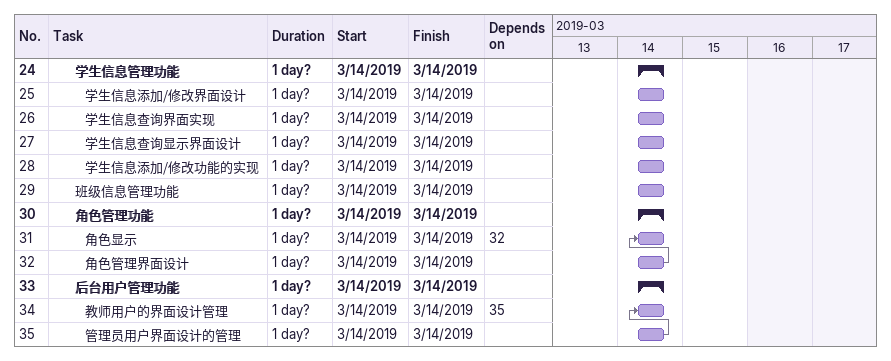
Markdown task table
| ID | Level | Task | Duration | Start | Finish | Predecessors |
|---|---|---|---|---|---|---|
| 24 | 3 | **学生信息管理功能** | 1d? | 2019-03-14 | 2019-03-14 |  |
| 25 | 4 | 学生信息添加/修改界面设计 | 1d? | 2019-03-14 | 2019-03-14 |  |
| 26 | 4 | 学生信息查询界面实现 | 1d? | 2019-03-14 | 2019-03-14 |  |
| 27 | 4 | 学生信息查询显示界面设计 | 1d? | 2019-03-14 | 2019-03-14 |  |
| 28 | 4 | 学生信息添加/修改功能的实现 | 1d? | 2019-03-14 | 2019-03-14 |  |
| 29 | 3 | 班级信息管理功能 | 1d? | 2019-03-14 | 2019-03-14 |  |
| 30 | 3 | **角色管理功能** | 1d? | 2019-03-14 | 2019-03-14 |  |
| 31 | 4 | 角色显示 | 1d? | 2019-03-14 | 2019-03-14 | 32 |
| 32 | 4 | 角色管理界面设计 | 1d? | 2019-03-14 | 2019-03-14 |  |
| 33 | 3 | **后台用户管理功能** | 1d? | 2019-03-14 | 2019-03-14 |  |
| 34 | 4 | 教师用户的界面设计管理 | 1d? | 2019-03-14 | 2019-03-14 | 35 |
| 35 | 4 | 管理员用户界面设计的管理 | 1d? | 2019-03-14 | 2019-03-14 |  |
